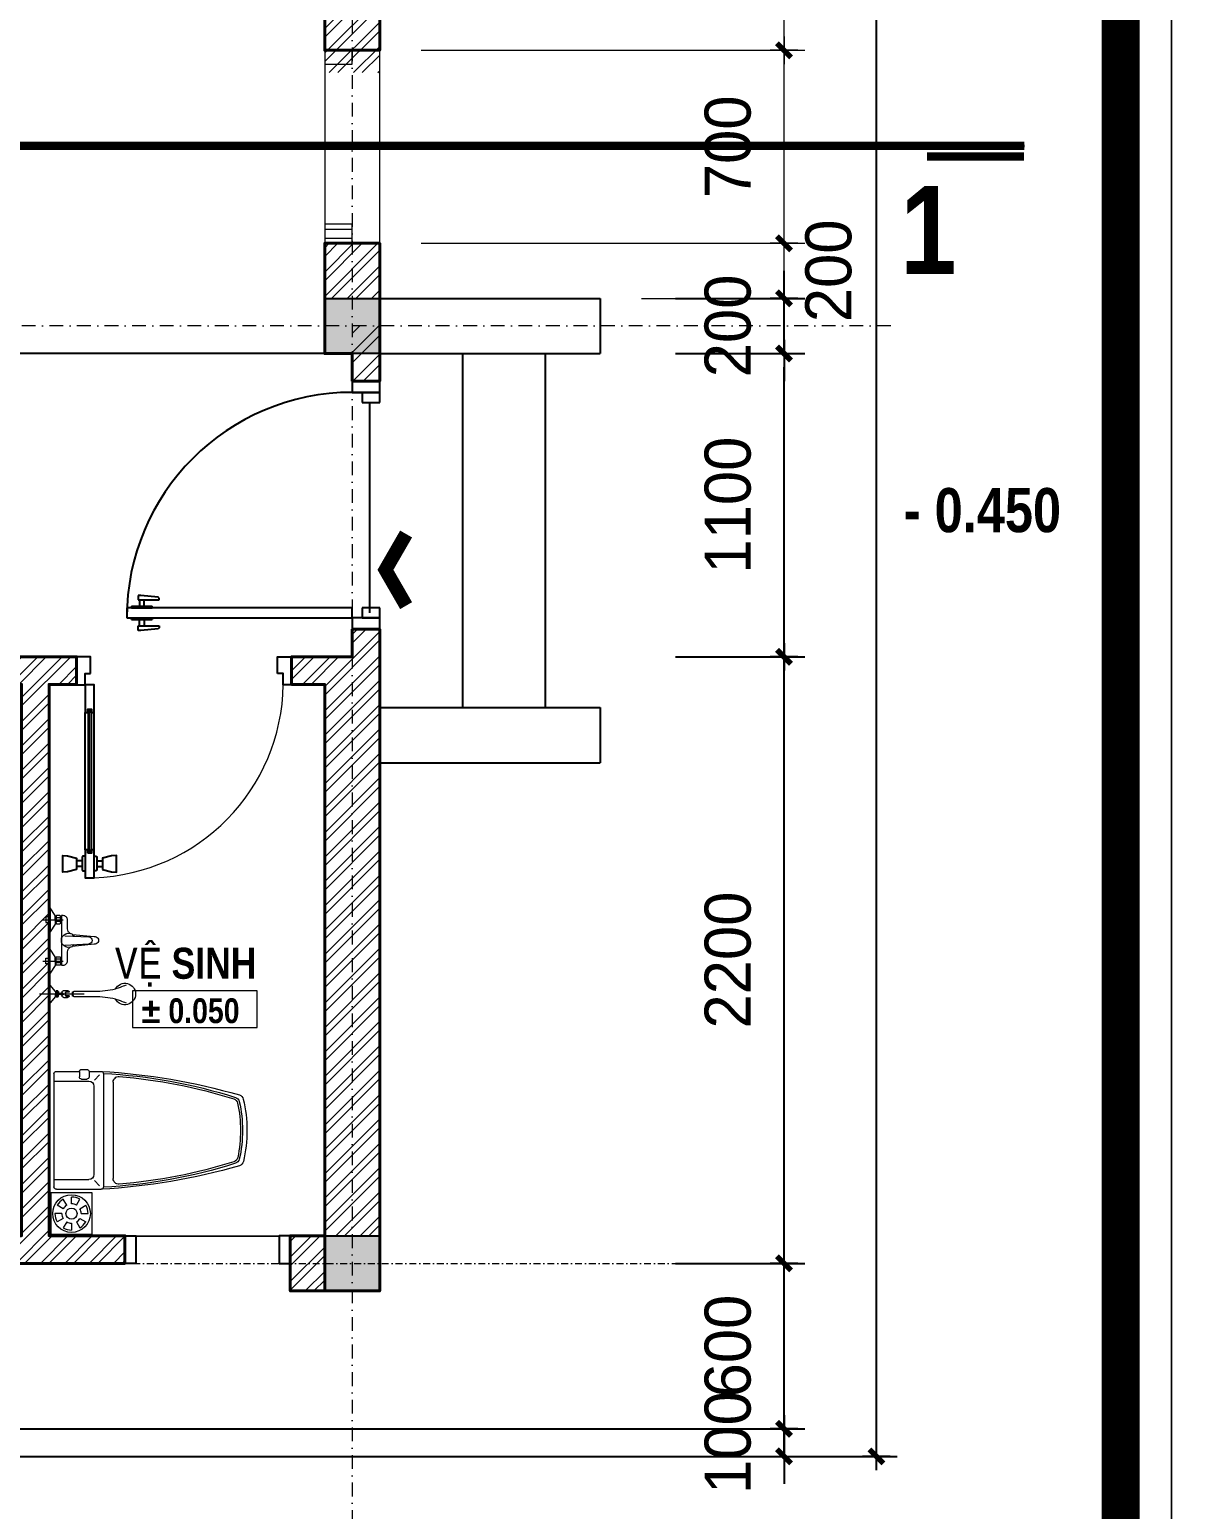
# Model space of a CAD drawing. Header units: millimetres. Extents: x 615730 to 2792744, y 139412 to 597571.
# Drawn here: x 710776 to 714977, y 289519 to 294886 of the extents above; entities that cross this region are included whole.
import ezdxf

# ---------------------------------------------------------------- set-up
doc = ezdxf.new("R2010")
doc.units = ezdxf.units.MM
doc.header["$MEASUREMENT"] = 0
doc.header["$PDMODE"] = 34
doc.linetypes.add('DASHDOT', pattern=[1, 0.5, -0.25, 0, -0.25])
doc.linetypes.add('HIDDEN2', pattern=[0.1875, 0.125, -0.0625])
doc.layers.get('0').update_dxf_attribs({"lineweight": 5})
for name, color, linetype, lineweight in [('1', 1, 'Continuous', 40), ('1L', 1, 'Continuous', 9), ('AN_0.20', 2, 'Continuous', 20), ('AN_CUA', 51, 'Continuous', 15), ('HATCH', 42, 'Continuous', 5), ('net cat.', 1, 'Continuous', 35), ('NETNGOAITUONG', 1, 'Continuous', 40), ('NTHAY1', 61, 'Continuous', 25), ('thay', 7, 'Continuous', 15), ('TIM TRUC', 149, 'DASHDOT', 9), ('VATDUNG', 33, 'Continuous', 13), ('VLIEU', 250, 'Continuous', 9)]:
    doc.layers.add(name, color=color, linetype=linetype, lineweight=lineweight)
for name, color, linetype in [('AN_TEXT', 254, 'Continuous'), ('CUA', 132, 'Continuous'), ('DOORS', 1, 'Continuous'), ('H', 252, 'Continuous'), ('LAYER18', 1, 'Continuous'), ('NET MANH', 252, 'Continuous'), ('NETCAT', 4, 'Continuous'), ('SWING', 7, 'Continuous'), ('THBI-VS', 1, 'Continuous'), ('VL', 155, 'Continuous')]:
    doc.layers.add(name, color=color, linetype=linetype)
doc.styles.add('H-B', font='')
doc.styles.get("Standard").update_dxf_attribs({"font": ''})
doc.styles.add('VNI-AVO', font='vni-roms.shx')
doc.styles.get('H-B').set_extended_font_data('VNI-Helve-Condense', bold=True)
doc.styles.get('Standard').set_extended_font_data('VNI-Avo')
doc.dimstyles.new('1-50b', dxfattribs={"dimtxt": 167, "dimasz": 50, "dimexe": 75, "dimexo": 150, "dimgap": 120, "dimtad": 1, "dimdec": 0, "dimzin": 12, "dimtxsty": 'VNI-AVO', "dimblk": ']', "dimcen": 0, "dimdle": 50, "dimclrd": 252, "dimclre": 252, "dimclrt": 2, "dimadec": 0, "dimazin": 0, "dimtfac": 1, "dimtdec": 0, "dimtix": 1, "dimtmove": 2, "dimatfit": 0, "dimldrblk": 'OPEN90', "dimfxl": 1, "dimlwd": -1, "dimlwe": -1, "dimarcsym": 0})
pattern_1 = [(45, (27371.52, 0), (-44.194174, 44.194174), []), (45, (27371.52, 31.25), (-44.194174, 44.194174), [])]

# ---------------------------------------------------------------- blocks, each defined once
blk = doc.blocks.new('08PDRR02')
at = {"color": 0, "linetype": 'ByBlock'}
for p, q in [((1, 0), (0, 0)), ((0, 0), (0, -1)), ((1, -1), (1, 0)), ((0, -1), (1, -1))]:
    blk.add_line(p, q, dxfattribs=at)
blk = doc.blocks.new('08PDNB02')
at = {"color": 0, "linetype": 'ByBlock'}
for p, q in [((1.25, -0.55), (1.25, 2.75)), ((1.25, 2.75), (1.54, 2.75)), ((1.54, 2.75), (1.69, 2.59)), ((1.69, 2.59), (1.95, -0.13)), ((0, -1.62), (0, 1.62)), ((0, 1.62), (0.25, 1.62)), ((0.25, -1.62), (0.25, 1.62)), ((0.25, 0.38), (1.25, 0.38)), ((0.25, -1.62), (0, -1.62)), ((1.25, -0.38), (0.25, -0.38)), ((1.95, -0.55), (1.25, -0.55)), ((1.95, -0.13), (1.95, -0.55))]:
    blk.add_line(p, q, dxfattribs=at)
blk = doc.blocks.new('*U45')
at = {"layer": 'DOORS', "color": 0, "linetype": 'Continuous', "ltscale": 200}
for p, q in [((0, 15), (0, 55)), ((900, 15), (900, 55)), ((0, -25), (0, -55)), ((900, -25), (900, -55))]:
    blk.add_line(p, q, dxfattribs=at)
at = {"layer": 'SWING', "color": 1, "linetype": 'Continuous', "ltscale": 200}
blk.add_arc((0, 55), 900, 0, 90, dxfattribs=at)
at = {"layer": 'DOORS', "color": 0, "linetype": 'Continuous', "ltscale": 200, "xscale": 900, "yscale": 39.99999999999999, "rotation": 90}
blk.add_blockref('08PDRR02', (0, 55), dxfattribs=at)
at = {"layer": 'DOORS', "color": 8, "linetype": 'Continuous', "ltscale": 200, "xscale": 25.4, "yscale": 25.4, "zscale": 25.4, "rotation": 180}
blk.add_blockref('08PDNB02', (0, 895), dxfattribs=at)
at = {"layer": 'DOORS', "color": 8, "linetype": 'Continuous', "ltscale": 200, "xscale": 25.4, "yscale": -25.4, "zscale": 25.4}
blk.add_blockref('08PDNB02', (40, 895), dxfattribs=at)
at = {"layer": 'DOORS', "color": 0, "linetype": 'Continuous', "ltscale": 200, "xscale": 45, "yscale": 110}
for p in [(-45, 55), (900, 55)]:
    blk.add_blockref('08PDRR02', p, dxfattribs=at)
at = {"layer": 'DOORS', "color": 1, "linetype": 'Continuous', "ltscale": 200, "xscale": 39.99999999999999, "yscale": 69.99999999999999}
for p in [(0, 15), (860, 15)]:
    blk.add_blockref('08PDRR02', p, dxfattribs=at)
blk = doc.blocks.new('A$C15981CF1')
at = {"color": 8, "linetype": 'Continuous'}
for p, q in [((81, 101.2), (81, 598.8)), ((97.5, 611.2), (97.5, 88.8)), ((114.1, 101.2), (114.1, 598.7)), ((70.9, 60.7), (50.6, 60.7)), ((124.2, 60.7), (144.5, 60.7)), ((70.9, 40.5), (50.6, 40.5)), ((124.2, 40.5), (144.5, 40.5))]:
    blk.add_line(p, q, dxfattribs=at)
for points in [[(101.2, 740.5), (101.2, 801.3), (50.6, 801.3), (50.6, 700), (81, 700), (81, 740.5)], [(780, 740.5), (780, 801.3), (830.6, 801.3), (830.6, 700), (800.3, 700), (800.3, 740.5)], [(81, 598.8), (90.9, 598.8), (90.9, 611.2), (104.2, 611.2), (104.2, 598.7), (114.1, 598.7), (114.1, 700), (81, 700)], [(50.6, 30.4), (17.6, 21.8), (0, 20.2), (0, 81), (17.6, 79.4), (50.6, 70.9)], [(90.9, 88.8), (90.9, 101.2), (81, 101.2), (81, 0), (114.1, 0), (114.1, 101.3), (104.2, 101.3), (104.2, 88.8)], [(144.5, 30.4), (177.5, 21.8), (195.1, 20.2), (195.1, 81), (177.5, 79.4), (144.5, 70.9)]]:
    blk.add_lwpolyline(points, close=True, dxfattribs=at)
for points in [[(81, 78), (75.9, 78, 0.414214), (70.9, 72.9), (70.9, 29.7, 0.414214), (75.9, 24.6), (81, 24.6)], [(114.1, 78), (119.2, 78, -0.414214), (124.2, 72.9), (124.2, 29.7, -0.414214), (119.2, 24.6), (114.1, 24.6)]]:
    blk.add_lwpolyline(points, format="xyb", dxfattribs=at)
at = {"layer": '1L', "color": 8, "linetype": 'Continuous'}
for p, q in [((90.9, 611.2), (90.9, 88.8)), ((104.2, 611.2), (104.2, 88.8))]:
    blk.add_line(p, q, dxfattribs=at)
at = {"layer": '1L', "color": 8}
blk.add_arc((89.9, 710.1), 710.4, 271.9486, 359.1894, dxfattribs=at)
blk = doc.blocks.new('A$C1697067F')
at = {"layer": 'NETCAT', "color": 8, "linetype": 'Continuous'}
blk.add_blockref('A$C15981CF1', (0, 0), dxfattribs=at)
blk = doc.blocks.new(']')
for p, q in [((1, 0), (-1, 0)), ((0, 1), (0, -1))]:
    blk.add_line(p, q)
at = {"color": 9, "const_width": 0.4}
blk.add_lwpolyline([(-0.51, -0.51), (0.51, 0.51)], dxfattribs=at)
blk = doc.blocks.new('*D1180')
at = {"layer": 'DEFPOINTS', "color": 0, "ltscale": 10, "transparency": 16777216}
for p in [(712969.7, 289811.6), (713513, 289811.6), (712969.7, 289711.6)]:
    blk.add_point(p, dxfattribs=at)
at = {"layer": 'VL', "color": 252, "ltscale": 10, "transparency": 16777216}
for p, q in [((713513, 289861.6), (713513, 289911.6)), ((713119.7, 289811.6), (713588, 289811.6)), ((713513, 289711.6), (713513, 289811.6)), ((713119.7, 289711.6), (713588, 289711.6)), ((713513, 289661.6), (713513, 289611.6))]:
    blk.add_line(p, q, dxfattribs=at)
at = {"layer": 'VL', "color": 252, "ltscale": 10, "transparency": 16777216, "xscale": 50, "yscale": 50, "zscale": 50}
for p, rotation in [((713513, 289811.6), 270), ((713513, 289711.6), 90)]:
    blk.add_blockref(']', p, dxfattribs=dict(at, rotation=rotation))
at = {"layer": 'VL', "color": 2, "ltscale": 10, "transparency": 16777216, "insert": (713309.5, 289761.6), "char_height": 167, "attachment_point": 5, "rotation": 90, "style": 'VNI-AVO'}
blk.add_mtext('100', dxfattribs=at)
blk = doc.blocks.new('_Open90')
at = {"color": 0, "linetype": 'ByBlock', "lineweight": -2}
for p, q in [((0, 0), (-1, 0)), ((-0.5, 0.5), (0, 0)), ((0, 0), (-0.5, -0.5))]:
    blk.add_line(p, q, dxfattribs=at)
blk = doc.blocks.new('*D1181')
at = {"layer": 'DEFPOINTS', "color": 0, "ltscale": 10, "transparency": 16777216}
for p in [(712969.7, 290411.6), (713513, 290411.6), (712969.7, 289811.6)]:
    blk.add_point(p, dxfattribs=at)
at = {"layer": 'VL', "color": 252, "ltscale": 10, "transparency": 16777216}
for p, q in [((713513, 290461.6), (713513, 290511.6)), ((713119.7, 290411.6), (713588, 290411.6)), ((713513, 289811.6), (713513, 290411.6)), ((713119.7, 289811.6), (713588, 289811.6)), ((713513, 289761.6), (713513, 289711.6))]:
    blk.add_line(p, q, dxfattribs=at)
at = {"layer": 'VL', "color": 252, "ltscale": 10, "transparency": 16777216, "xscale": 50, "yscale": 50, "zscale": 50}
for p, rotation in [((713513, 290411.6), 270), ((713513, 289811.6), 90)]:
    blk.add_blockref(']', p, dxfattribs=dict(at, rotation=rotation))
at = {"layer": 'VL', "color": 2, "ltscale": 10, "transparency": 16777216, "insert": (713309.5, 290111.6), "char_height": 167, "attachment_point": 5, "rotation": 90, "style": 'VNI-AVO'}
blk.add_mtext('600', dxfattribs=at)
blk = doc.blocks.new('*D1182')
at = {"layer": 'DEFPOINTS', "color": 0, "ltscale": 10, "transparency": 16777216}
for p in [(712969.7, 292611.6), (713513, 292611.6), (712969.7, 290411.6)]:
    blk.add_point(p, dxfattribs=at)
at = {"layer": 'VL', "color": 252, "ltscale": 10, "transparency": 16777216}
for p, q in [((713119.7, 292611.6), (713588, 292611.6)), ((713513, 290461.6), (713513, 292561.6)), ((713119.7, 290411.6), (713588, 290411.6))]:
    blk.add_line(p, q, dxfattribs=at)
at = {"layer": 'VL', "color": 252, "ltscale": 10, "transparency": 16777216, "xscale": 50, "yscale": 50, "zscale": 50}
for p, rotation in [((713513, 292611.6), 90), ((713513, 290411.6), 270)]:
    blk.add_blockref(']', p, dxfattribs=dict(at, rotation=rotation))
at = {"layer": 'VL', "color": 2, "ltscale": 10, "transparency": 16777216, "insert": (713309.5, 291511.6), "char_height": 167, "attachment_point": 5, "rotation": 90, "style": 'VNI-AVO'}
blk.add_mtext('2200', dxfattribs=at)
blk = doc.blocks.new('*D1183')
at = {"layer": 'DEFPOINTS', "color": 0, "ltscale": 10, "transparency": 16777216}
for p in [(712969.7, 293711.6), (713513, 293711.6), (712969.7, 292611.6)]:
    blk.add_point(p, dxfattribs=at)
at = {"layer": 'VL', "color": 252, "ltscale": 10, "transparency": 16777216}
for p, q in [((713119.7, 293711.6), (713588, 293711.6)), ((713513, 292661.6), (713513, 293661.6)), ((713119.7, 292611.6), (713588, 292611.6))]:
    blk.add_line(p, q, dxfattribs=at)
at = {"layer": 'VL', "color": 252, "ltscale": 10, "transparency": 16777216, "xscale": 50, "yscale": 50, "zscale": 50}
for p, rotation in [((713513, 293711.6), 90), ((713513, 292611.6), 270)]:
    blk.add_blockref(']', p, dxfattribs=dict(at, rotation=rotation))
at = {"layer": 'VL', "color": 2, "ltscale": 10, "transparency": 16777216, "insert": (713309.5, 293161.6), "char_height": 167, "attachment_point": 5, "rotation": 90, "style": 'VNI-AVO'}
blk.add_mtext('1100', dxfattribs=at)
blk = doc.blocks.new('*D1184')
at = {"layer": 'DEFPOINTS', "color": 0, "ltscale": 10, "transparency": 16777216}
for p in [(712969.7, 293911.6), (713513, 293911.6), (712969.7, 293711.6)]:
    blk.add_point(p, dxfattribs=at)
at = {"layer": 'VL', "color": 252, "ltscale": 10, "transparency": 16777216}
for p, q in [((713513, 293961.6), (713513, 294011.6)), ((713119.7, 293911.6), (713588, 293911.6)), ((713513, 293711.6), (713513, 293911.6)), ((713119.7, 293711.6), (713588, 293711.6)), ((713513, 293661.6), (713513, 293611.6))]:
    blk.add_line(p, q, dxfattribs=at)
at = {"layer": 'VL', "color": 252, "ltscale": 10, "transparency": 16777216, "xscale": 50, "yscale": 50, "zscale": 50}
for p, rotation in [((713513, 293911.6), 270), ((713513, 293711.6), 90)]:
    blk.add_blockref(']', p, dxfattribs=dict(at, rotation=rotation))
at = {"layer": 'VL', "color": 2, "ltscale": 10, "transparency": 16777216, "insert": (713309.5, 293811.6), "char_height": 167, "attachment_point": 5, "rotation": 90, "style": 'VNI-AVO'}
blk.add_mtext('200', dxfattribs=at)
blk = doc.blocks.new('*D1187')
at = {"layer": 'DEFPOINTS', "color": 0, "ltscale": 10, "transparency": 16777216}
for p in [(713133, 301211.6), (713848.1, 301211.6), (713133, 289711.6)]:
    blk.add_point(p, dxfattribs=at)
at = {"layer": 'VL', "color": 252, "ltscale": 10, "transparency": 16777216}
for p, q in [((713283, 301211.6), (713923.1, 301211.6)), ((713848.1, 289761.6), (713848.1, 301161.6)), ((713283, 289711.6), (713923.1, 289711.6))]:
    blk.add_line(p, q, dxfattribs=at)
at = {"layer": 'VL', "color": 252, "ltscale": 10, "transparency": 16777216, "xscale": 50, "yscale": 50, "zscale": 50}
for p, rotation in [((713848.1, 301211.6), 90), ((713848.1, 289711.6), 270)]:
    blk.add_blockref(']', p, dxfattribs=dict(at, rotation=rotation))
at = {"layer": 'VL', "color": 2, "ltscale": 10, "transparency": 16777216, "insert": (713644.6, 295461.6), "char_height": 167, "attachment_point": 5, "rotation": 90, "style": 'VNI-AVO'}
blk.add_mtext('11500', dxfattribs=at)
blk = doc.blocks.new('GA')
at = {"layer": 'VATDUNG', "ltscale": 3}
for p, q in [((0, 35.1), (0, 60)), ((-35.1, 0), (-60, 0)), ((-30.4, 17.5), (-52, 30)), ((-17.5, 30.4), (-30, 52)), ((17.5, 30.4), (30, 52)), ((30.4, 17.5), (52, 30)), ((-30.4, -17.5), (-52, -30)), ((-17.5, -30.4), (-30, -52)), ((0, -35.1), (0, -60)), ((17.5, -30.4), (30, -52)), ((30.4, -17.5), (52, -30)), ((35.1, 0), (60, 0))]:
    blk.add_line(p, q, dxfattribs=at)
blk.add_lwpolyline([(-75, -75), (75, -75), (75, 75), (-75, 75)], close=True, dxfattribs=at)
for radius in [68.4, 20.2]:
    blk.add_circle((0, 0), radius, dxfattribs=at)
for radius, start, end in [(60, 60, 90), (60, 180, 210), (60, 120, 150), (35.1, 180, 210), (35.1, 120, 150), (35.1, 60, 90), (35.1, 0, 30), (60, 0, 30), (60, 240, 270), (35.1, 240, 270), (35.1, 300, 330), (60, 300, 330)]:
    blk.add_arc((0, 0), radius, start, end, dxfattribs=at)
blk = doc.blocks.new('WC-P05')
at = {"layer": 'VATDUNG'}
for p, q in [((-192.4, 541.6), (262.6, 541.6)), ((-163.4, 541.6), (-163.4, 400.6)), ((233.6, 541.6), (233.6, 400.6)), ((-202.4, 531.6), (-202.4, 439.1)), ((272.6, 531.6), (272.6, 351.6)), ((-210.4, 430.1), (-210.4, 409.1)), ((-201.4, 439.1), (-180.4, 439.1)), ((-171.4, 430.1), (-171.4, 409.1)), ((-202.4, 400.1), (-202.4, 351.6)), ((-201.4, 400.1), (-180.4, 400.1)), ((-166.9, 378.6), (-188.2, 357.3)), ((-143.4, 380.6), (213.6, 380.6)), ((237.1, 378.6), (258.4, 357.3)), ((-192.4, 341.6), (262.6, 341.6)), ((-159.3, 302.6), (229.5, 302.6))]:
    blk.add_line(p, q, dxfattribs=at)
blk.add_lwpolyline([(-90.9, -221.9, 0.114547), (161, -222, 0.114547)], format="xyb", dxfattribs=at)
for centre, radius, start, end in [((-192.4, 531.6), 10, 90, 180), ((262.6, 531.6), 10, 0, 90), ((-201.4, 430.1), 9, 90, 180), ((-180.4, 430.1), 9, 0, 90), ((-201.4, 409.1), 9, 180, 270), ((-180.4, 409.1), 9, 270, 0), ((-143.4, 400.6), 20, 180, 270), ((213.6, 400.6), 20, 270, 0), ((2308.9, 492.3), 2515.2, 183.20675, 196.12415), ((-192.4, 351.6), 10, 180, 270), ((1906, 447.2), 2102.6, 182.87428, 197.65536), ((-159.3, 280.1), 22.5, 90, 184.62462), ((-1835.8, 447.2), 2102.6, 342.34464, 357.12572), ((-2238.7, 492.3), 2515.2, 343.87268, 356.79325), ((229.5, 280.1), 22.5, 355.37538, 90), ((262.6, 351.6), 10, 270, 0), ((1905.9, 447.2), 2094.5, 184.62454, 197.52765), ((-1835.8, 447.2), 2094.6, 342.46396, 355.37538), ((-85.8, -199.9), 22.5, 196.12415, 256.89941), ((-76.1, -183.7), 22.5, 197.65536, 257.50587), ((-69.9, -176.8), 22.5, 197.52765, 258.10049), ((35.1, 318), 536.4, 257.50587, 282.49413), ((35.7, 324.3), 534.7, 258.10049, 281.73735), ((139.9, -177.1), 22.5, 281.73735, 342.46396), ((146.2, -183.7), 22.5, 282.49413, 342.34464), ((155.9, -200.1), 22.5, 283.03778, 343.87268)]:
    blk.add_arc(centre, radius, start, end, dxfattribs=at)
blk = doc.blocks.new('vtt2')
at = {"layer": 'VATDUNG'}
for p, q in [((-10.1, 0), (10.1, 0)), ((10.1, 0), (10.1, -10.1)), ((139.9, 0), (139.9, -10.1)), ((160.1, 0), (139.9, 0)), ((-43.6, -15.6), (-43.6, -11)), ((-43.6, -11), (43.6, -11)), ((-15.7, -33.5), (-43.6, -15.6)), ((-43.6, -15.6), (43.6, -15.6)), ((0, -33.5), (-15.7, -33.5)), ((-14.8, -50.8), (-14.8, -38.7)), ((-13, -36.7), (-13.6, -33.5)), ((-12.8, -36.7), (-9.6, -36.7)), ((10.1, -10.1), (-10.1, -10.1)), ((-9.1, -55.9), (-9.1, -52.7)), ((-6.9, -52.1), (-6.9, -37.3)), ((-4.3, -36.7), (4.3, -36.7)), ((4.3, -52.8), (-4.3, -52.8)), ((0, -33.5), (15.7, -33.5)), ((6.9, -52.1), (6.9, -37.3)), ((9.1, -55.9), (9.1, -52.7)), ((9.6, -36.7), (12.8, -36.7)), ((12.8, -52.8), (9.6, -52.8)), ((13, -36.7), (13.6, -33.5)), ((14.8, -38.7), (14.8, -50.8)), ((15.7, -33.5), (43.6, -15.6)), ((43.6, -15.6), (43.6, -11)), ((106.4, -15.6), (106.4, -11)), ((193.6, -11), (106.4, -11)), ((134.3, -33.5), (106.4, -15.6)), ((193.6, -15.6), (106.4, -15.6)), ((150, -33.5), (134.3, -33.5)), ((135.2, -38.7), (135.2, -50.8)), ((137, -36.7), (136.4, -33.5)), ((140.4, -36.7), (137.2, -36.7)), ((137.2, -52.8), (140.4, -52.8)), ((139.9, -10.1), (160.1, -10.1)), ((140.9, -55.9), (140.9, -52.7)), ((143.1, -52.1), (143.1, -37.3)), ((154.3, -36.7), (145.7, -36.7)), ((145.7, -52.8), (154.3, -52.8)), ((150, -33.5), (165.7, -33.5)), ((156.9, -52.1), (156.9, -37.3)), ((159.1, -55.9), (159.1, -52.7)), ((162.8, -36.7), (159.6, -36.7)), ((163, -36.7), (163.6, -33.5)), ((164.8, -50.8), (164.8, -38.7)), ((165.7, -33.5), (193.6, -15.6)), ((193.6, -15.6), (193.6, -11)), ((237.1, -15.3), (237.1, -11)), ((301.9, -11), (237.1, -11)), ((260.9, -34.8), (237.1, -15.3)), ((301.9, -15.3), (237.1, -15.3)), ((280.5, -36.6), (258.5, -36.6)), ((258.5, -43.3), (258.5, -36.6)), ((258.5, -43.3), (280.5, -43.3)), ((260.9, -34.8), (269.5, -34.8)), ((260.9, -45.1), (269.5, -45.1)), ((265.7, -59.9), (267.2, -47.3)), ((278.1, -34.8), (269.5, -34.8)), ((278.1, -45.1), (269.5, -45.1)), ((273.3, -59.9), (271.8, -47.3)), ((278.1, -34.8), (301.9, -15.3)), ((280.5, -43.3), (280.5, -36.6)), ((301.9, -15.3), (301.9, -11)), ((57.9, -68.1), (62.6, -155.9)), ((92.1, -68.1), (87.4, -155.9)), ((257, -65), (257, -78.4)), ((282, -65), (282, -78.4))]:
    blk.add_line(p, q, dxfattribs=at)
at = {"layer": 'VATDUNG', "linetype": 'Continuous'}
for p, q in [((0, 10.9), (0, -62.4)), ((150, 10.9), (150, -62.4)), ((269.5, -138.3), (269.5, 24)), ((259.5, -43.3), (259.5, -36.6)), ((260.5, -43.3), (260.5, -36.6)), ((261.5, -43.3), (261.5, -36.6)), ((262.5, -43.3), (262.5, -36.6)), ((263.5, -43.3), (263.5, -36.6)), ((264.5, -43.3), (264.5, -36.6)), ((265.5, -43.3), (265.5, -36.6)), ((266.5, -43.3), (266.5, -36.6)), ((267.5, -43.3), (267.5, -36.6)), ((268.5, -43.3), (268.5, -36.6)), ((269.5, -43.3), (269.5, -36.6)), ((270.5, -43.3), (270.5, -36.6)), ((271.5, -43.3), (271.5, -36.6)), ((272.5, -43.3), (272.5, -36.6)), ((273.5, -43.3), (273.5, -36.6)), ((274.5, -43.3), (274.5, -36.6)), ((275.5, -43.3), (275.5, -36.6)), ((276.5, -43.3), (276.5, -36.6)), ((277.5, -43.3), (277.5, -36.6)), ((278.5, -43.3), (278.5, -36.6)), ((279.5, -43.3), (279.5, -36.6)), ((262.9, -85.1), (262.9, -73.3)), ((276.1, -85.1), (276.1, -73.3))]:
    blk.add_line(p, q, dxfattribs=at)
at = {"layer": 'VATDUNG'}
for points in [[(-10.1, -10.1), (-10.1, 0)], [(160.1, -10.1), (160.1, 0)]]:
    blk.add_lwpolyline(points, dxfattribs=at)
for points in [[(-9.6, -52.8), (-12.8, -52.8, -0.414214), (-14.8, -50.8)], [(159.6, -52.8), (162.8, -52.8, 0.414214), (164.8, -50.8)], [(52.9, -94.7, -0.076151), (50, -87.5, 0.253452), (33.2, -78.4), (1.3, -78.4, -0.414214), (-14.7, -62.4), (-14.7, -55.9), (164.7, -55.9), (164.7, -62.4, -0.414214), (148.7, -78.4), (116.8, -78.4, 0.253452), (100, -87.5, -0.076151), (97.1, -94.7)], [(53.1, -96.3), (61.4, -174.7, 1.184895), (88.6, -174.7), (97, -94.9)], [(261.6, -99.8, 0.24616), (259.5, -102.6), (259.5, -176.9, -0.04738), (251, -252.2, 3.957386), (288, -252.2, -0.04738), (279.5, -176.9), (279.5, -102.6, 0.182299), (278.2, -100.3, 0.036518), (277.4, -96.9, 0.144549), (261.6, -96.9, 0.036518), (260.8, -100.3)], [(266, -57.5, 0.018576), (264.5, -57.8, 0.076901), (260.7, -59.4, 0.107156), (257.9, -62.2, 0.146395), (257, -65, 0.146395)], [(269.5, -70.5, 0.063925), (264.5, -71.2, 0.076901), (260.7, -72.8, 0.107156), (257.9, -75.6, 0.146395), (257, -78.4, 0.146395), (257.9, -81.2, 0.107156), (260.7, -83.9, 0.045668), (262.9, -85.1, 0.063925)], [(276.1, -85.1, 0.045668), (278.3, -83.9, 0.107156), (281.1, -81.2, 0.146395), (282, -78.4, 0.146395), (281.1, -75.6, 0.107156), (278.3, -72.8, 0.076901), (274.5, -71.2, 0.063925), (269.5, -70.5, 0.063925)], [(282, -65, 0.146395), (281.1, -62.2, 0.107156), (278.3, -59.4, 0.076901), (274.5, -57.8, 0.018576), (273, -57.5, 0.063925)]]:
    blk.add_lwpolyline(points, format="xyb", dxfattribs=at)
at = {"layer": 'VATDUNG', "linetype": 'Continuous'}
for points in [[(269.5, -72, 0.063925), (264.9, -72.6, 0.076901), (261.5, -74.1, 0.107156), (259.1, -76.4, 0.146395), (258.5, -78.4, 0.146395), (259.1, -80.3, 0.107156), (261.5, -82.7, 0.033209), (262.9, -83.4, 0.063925)], [(276.1, -83.4, 0.033209), (277.5, -82.7, 0.107156), (279.9, -80.3, 0.146395), (280.5, -78.4, 0.146395), (279.9, -76.4, 0.107156), (277.5, -74.1, 0.076901), (274.1, -72.6, 0.063925), (269.5, -72, 0.063925)]]:
    blk.add_lwpolyline(points, format="xyb", dxfattribs=at)
at = {"layer": 'VATDUNG'}
for centre, radius, start, end in [((-12.8, -38.7), 2, 90, 180), ((-22.8, -97.2), 61.9, 75.1734, 77.7048), ((-22.8, 7.7), 61.9, 282.2952, 284.8266), ((8.9, -97.2), 61.9, 102.2952, 104.8266), ((8.9, 7.7), 61.9, 255.1734, 257.7048), ((-8.9, -97.2), 61.9, 75.1734, 77.7048), ((-8.9, 7.7), 61.9, 282.2952, 284.8266), ((22.8, -97.2), 61.9, 102.2952, 104.8266), ((22.8, 7.7), 61.9, 255.1734, 257.7048), ((12.8, -38.7), 2, 0, 90), ((12.8, -50.8), 2, 270, 0), ((137.2, -38.7), 2, 90, 180), ((137.2, -50.8), 2, 180, 270), ((127.2, -97.2), 61.9, 75.1734, 77.7048), ((127.2, 7.7), 61.9, 282.2952, 284.8266), ((158.9, -97.2), 61.9, 102.2952, 104.8266), ((158.9, 7.7), 61.9, 255.1734, 257.7048), ((141.1, -97.2), 61.9, 75.1734, 77.7048), ((141.1, 7.7), 61.9, 282.2952, 284.8266), ((172.8, -97.2), 61.9, 102.2952, 104.8266), ((172.8, 7.7), 61.9, 255.1734, 257.7048), ((162.8, -38.7), 2, 0, 90), ((261.3, -36.3), 1.64, 104.0487, 187.5065), ((261.3, -43.6), 1.64, 172.4935, 255.9513), ((269.1, -43.3), 4.42, 204.1816, 274.5789), ((269.9, -43.3), 4.42, 265.4211, 335.8184), ((277.7, -36.3), 1.64, 352.4935, 75.9513), ((277.7, -43.6), 1.64, 284.0487, 7.5065), ((75, -81.6), 25.7, 346.8148, 193.1852), ((75, -81.6), 25.7, 210.604, 233.5986), ((33.2, -98.4), 20, 6.0147, 10.6781), ((75, -81.6), 25.7, 306.4014, 329.396), ((116.8, -98.4), 20, 169.3219, 173.9853), ((269.5, -126.6), 28, 73.5498, 106.4502), ((268, -60.2), 2.4, 173.0536, 247.3092), ((269.5, -56.7), 6.2, 247.3092, 292.6908), ((271, -60.2), 2.4, 292.6908, 6.9464), ((275.8, -103.2), 3.78, 49.8361, 63.8259), ((75, -155.3), 12.4, 183.071, 356.929), ((31.2, -193.6), 227.5, 340.6929, 344.5981), ((-141.1, -169.6), 400.7, 347.8411, 348.1128), ((680.1, -169.6), 400.7, 191.8872, 192.1589), ((507.8, -193.6), 227.5, 195.4019, 199.3071), ((-23251, 9104.2), 25297.4, 338.19981, 338.25273), ((23790, 9104.2), 25297.4, 201.74727, 201.80019)]:
    blk.add_arc(centre, radius, start, end, dxfattribs=at)
blk = doc.blocks.new('*D1296')
at = {"layer": 'DEFPOINTS', "color": 0, "ltscale": 10, "transparency": 16777216}
for p in [(712046.4, 294111.2), (713513, 294111.2), (712846.4, 293911.6)]:
    blk.add_point(p, dxfattribs=at)
at = {"layer": 'VLIEU', "color": 252, "ltscale": 10, "transparency": 16777216}
for p, q in [((713513, 294161.2), (713513, 294211.2)), ((712196.4, 294111.2), (713588, 294111.2)), ((713513, 293911.6), (713513, 294111.2)), ((712996.4, 293911.6), (713588, 293911.6)), ((713513, 293861.6), (713513, 293811.6))]:
    blk.add_line(p, q, dxfattribs=at)
at = {"layer": 'VLIEU', "color": 252, "ltscale": 10, "transparency": 16777216, "xscale": 50, "yscale": 50, "zscale": 50}
for p, rotation in [((713513, 294111.2), 270), ((713513, 293911.6), 90)]:
    blk.add_blockref(']', p, dxfattribs=dict(at, rotation=rotation))
at = {"layer": 'VLIEU', "color": 2, "ltscale": 10, "transparency": 16777216, "insert": (713674.9, 294011.4), "char_height": 167, "attachment_point": 5, "rotation": 90, "style": 'VNI-AVO'}
blk.add_mtext('200', dxfattribs=at)
blk = doc.blocks.new('*D1297')
at = {"layer": 'DEFPOINTS', "color": 0, "ltscale": 10, "transparency": 16777216}
for p in [(712046.4, 294811.2), (713513, 294811.2), (712046.4, 294111.2)]:
    blk.add_point(p, dxfattribs=at)
at = {"layer": 'VLIEU', "color": 252, "ltscale": 10, "transparency": 16777216}
for p, q in [((712196.4, 294811.2), (713588, 294811.2)), ((713513, 294161.2), (713513, 294761.2)), ((712196.4, 294111.2), (713588, 294111.2))]:
    blk.add_line(p, q, dxfattribs=at)
at = {"layer": 'VLIEU', "color": 252, "ltscale": 10, "transparency": 16777216, "xscale": 50, "yscale": 50, "zscale": 50}
for p, rotation in [((713513, 294811.2), 90), ((713513, 294111.2), 270)]:
    blk.add_blockref(']', p, dxfattribs=dict(at, rotation=rotation))
at = {"layer": 'VLIEU', "color": 2, "ltscale": 10, "transparency": 16777216, "insert": (713309.5, 294461.2), "char_height": 167, "attachment_point": 5, "rotation": 90, "style": 'VNI-AVO'}
blk.add_mtext('700', dxfattribs=at)
blk = doc.blocks.new('*D1298')
at = {"layer": 'DEFPOINTS', "color": 0, "ltscale": 10, "transparency": 16777216}
for p in [(712046.4, 295611.6), (713513, 295611.6), (712046.4, 294811.2)]:
    blk.add_point(p, dxfattribs=at)
at = {"layer": 'VLIEU', "color": 252, "ltscale": 10, "transparency": 16777216}
for p, q in [((712196.4, 295611.6), (713588, 295611.6)), ((713513, 294861.2), (713513, 295561.6)), ((712196.4, 294811.2), (713588, 294811.2))]:
    blk.add_line(p, q, dxfattribs=at)
at = {"layer": 'VLIEU', "color": 252, "ltscale": 10, "transparency": 16777216, "xscale": 50, "yscale": 50, "zscale": 50}
for p, rotation in [((713513, 295611.6), 90), ((713513, 294811.2), 270)]:
    blk.add_blockref(']', p, dxfattribs=dict(at, rotation=rotation))
at = {"layer": 'VLIEU', "color": 2, "ltscale": 10, "transparency": 16777216, "insert": (713309.5, 295211.4), "char_height": 167, "attachment_point": 5, "rotation": 90, "style": 'VNI-AVO'}
blk.add_mtext('800', dxfattribs=at)

msp = doc.modelspace()

# ---------------------------------------------------------------- hatches: boundary and pattern name
at = {"layer": 'VLIEU', "ltscale": 10}
h = msp.add_hatch(dxfattribs=at)
h.set_pattern_fill('STEEL', color=256, scale=500, style=0)
h.set_pattern_definition(pattern_1)
h.paths.add_polyline_path([(712046.4, 295611.6), (711846.4, 295611.6), (711846.4, 295495.9), (709846, 295495.9), (709846, 295011.6), (709746.4, 295011.6), (709746.4, 294911.6), (709946, 294911.6), (709946, 295395.9), (711846.4, 295395.9), (711846.4, 294730.2), (711946.4, 294730.2), (712046.4, 294730.2), (712046.4, 295395.9)])
h = msp.add_hatch(dxfattribs=at)
h.set_pattern_fill('STEEL', color=256, scale=500, style=0)
h.set_pattern_definition(pattern_1)
h.paths.add_polyline_path([(712046.4, 294111.2), (711946.4, 294111.2), (711946.4, 293911.6), (712046.4, 293911.6)])
h.paths.add_polyline_path([(711946.4, 294111.2), (711846.4, 294111.2), (711846.4, 293911.6), (711946.4, 293911.6)])
h = msp.add_hatch(dxfattribs=at)
h.set_pattern_fill('STEEL', color=256, scale=600, style=0)
h.set_pattern_definition([(45, (115789.12, 46159.77), (-53.033009, 53.033009), []), (45, (115789.12, 46197.27), (-53.033009, 53.033009), [])])
h.paths.add_polyline_path([(712046.4, 293811.6), (711946.4, 293811.6), (711946.4, 293611.6), (712046.4, 293611.6)])
h = msp.add_hatch(dxfattribs=at)
h.set_pattern_fill('STEEL', color=256, scale=500, style=0)
h.set_pattern_definition(pattern_1)
h.paths.add_polyline_path([(710846.4, 291812.6), (710846.4, 292511.6), (710946.4, 292511.6), (710946.4, 292611.6), (710746.4, 292611.6), (710646.4, 292611.6), (710646.4, 292511.6), (710746.4, 292511.6), (710746.4, 290511.6), (710471.4, 290511.6), (710471.4, 290411.6), (711121.4, 290411.6), (711121.4, 290511.6), (710846.4, 290511.6), (710846.4, 291356.1), (710846.1, 291356.1), (710846.1, 291420.9), (710846.4, 291420.9), (710846.4, 291464.5), (710846.1, 291464.5), (710846.1, 291497.9), (710835.1, 291497.9), (710835.1, 291518.1), (710846.1, 291518.1), (710846.1, 291551.6), (710846.4, 291551.6), (710846.4, 291614.5), (710846.1, 291614.5), (710846.1, 291647.9), (710835.1, 291647.9), (710835.1, 291668.1), (710846.1, 291668.1), (710846.1, 291701.6), (710846.4, 291701.6)])
h.paths.add_polyline_path([(712046.4, 292711.6), (711946.4, 292711.6), (711946.4, 292611.6), (711726.4, 292611.6), (711726.4, 292511.6), (711846.4, 292511.6), (711846.4, 290511.6), (712046.4, 290511.6)])
h = msp.add_hatch(dxfattribs=at)
h.set_pattern_fill('STEEL', color=256, scale=500, style=0)
h.set_pattern_definition(pattern_1)
h.paths.add_polyline_path([(711846.4, 290511.6), (711721.4, 290511.6), (711721.4, 290311.6), (711846.4, 290311.6)])

# ---------------------------------------------------------------- linework, layer by layer
at = {"layer": 'AN_0.20', "ltscale": 2}
msp.add_lwpolyline([(711149.6, 291267.4), (711601.7, 291267.4), (711601.7, 291400.4), (711149.6, 291400.4)], close=True, dxfattribs=at)
at = {"layer": 'AN_CUA'}
for p, q in [((711846.4, 294761.2), (711846.4, 294180.2)), ((711847.4, 294761.2), (711847.4, 294180.2))]:
    msp.add_line(p, q, dxfattribs=at)
at = {"layer": 'AN_CUA', "ltscale": 2}
for p, q in [((711161.4, 290511.6), (711681.4, 290511.6)), ((711161.4, 290510.6), (711681.4, 290510.6))]:
    msp.add_line(p, q, dxfattribs=at)
at = {"layer": 'AN_CUA', "color": 3}
for points in [[(711946.4, 294811.2), (711846.4, 294811.2), (711846.4, 294761.2), (711946.4, 294761.2)], [(711946.4, 294180.2), (711846.4, 294180.2), (711846.4, 294130.2), (711946.4, 294130.2)], [(711946.4, 294161.2), (711846.4, 294161.2), (711846.4, 294111.2), (711946.4, 294111.2)]]:
    msp.add_lwpolyline(points, close=True, dxfattribs=at)
at = {"layer": 'CUA', "color": 3}
for points in [[(711121.4, 290511.6), (711161.4, 290511.6), (711161.4, 290411.6), (711121.4, 290411.6)], [(711721.4, 290511.6), (711681.4, 290511.6), (711681.4, 290411.6), (711721.4, 290411.6)]]:
    msp.add_lwpolyline(points, close=True, dxfattribs=at)
at = {"layer": 'H', "const_width": 138.2}
msp.add_lwpolyline([(687731.9, 285120.6), (714734.7, 285120.6), (714734.7, 304105.6), (687731.9, 304105.6)], close=True, dxfattribs=at)
at = {"layer": 'HATCH'}
for p in [(712046.4, 294111.2), (712046.4, 294130.2)]:
    msp.add_line(p, (712046.4, 294811.2), dxfattribs=at)
at = {"layer": 'LAYER18', "ltscale": 10, "const_width": 30}
msp.add_lwpolyline([(714031.5, 294425.7), (714383.2, 294425.7)], dxfattribs=at)
at = {"layer": 'net cat.', "color": 6, "linetype": 'HIDDEN2', "ltscale": 5000}
msp.add_line((700713.3, 294464.4), (714385.1, 294464.4), dxfattribs=at)
at = {"layer": 'net cat.', "color": 6, "linetype": 'HIDDEN2', "ltscale": 5000, "const_width": 30}
msp.add_lwpolyline([(688551.2, 296211.6), (700713.3, 296211.6), (700713.3, 294464.4), (714385.1, 294464.4)], dxfattribs=at)
at = {"layer": 'NET MANH'}
for points in [[(711846.4, 293911.6), (712046.4, 293911.6), (712046.4, 293711.6), (711846.4, 293711.6)], [(711846.4, 290511.6), (712046.4, 290511.6), (712046.4, 290311.6), (711846.4, 290311.6)]]:
    msp.add_lwpolyline(points, close=True, dxfattribs=at)
for points in [[(711846.4, 293711.6), (712046.4, 293711.6), (711846.4, 293911.6), (712046.4, 293911.6)], [(711846.4, 290311.6), (712046.4, 290311.6), (711846.4, 290511.6), (712046.4, 290511.6)]]:
    msp.add_solid(points, dxfattribs=at)
at = {"layer": 'NETNGOAITUONG'}
for p, q in [((711846.4, 293911.6), (711846.4, 293711.6)), ((711846.4, 290511.6), (711846.4, 290311.6))]:
    msp.add_line(p, q, dxfattribs=at)
for points in [[(712046.4, 295395.9), (712046.4, 294811.2), (711846.4, 294811.2), (711846.4, 295395.9), (709946, 295395.9), (709946, 294911.6), (709746.4, 294911.6), (709746.4, 295011.6), (709846, 295011.6), (709846, 295495.9), (711846.4, 295495.9), (711846.4, 295611.6), (712046.4, 295611.6), (712046.4, 295395.9), (712046.4, 295395.9)], [(711946.4, 293611.6), (712046.4, 293611.6), (712046.4, 293911.6), (712046.4, 293911.6), (712046.4, 294111.2), (711846.4, 294111.2), (711846.4, 293711.6), (711946.4, 293711.6), (711946.4, 293611.6)], [(711946.4, 292711.6), (712046.4, 292711.6), (712046.4, 290311.6), (711721.4, 290311.6), (711721.4, 290511.6), (711846.4, 290511.6), (711846.4, 292511.6), (711726.4, 292511.6), (711726.4, 292611.6), (711946.4, 292611.6), (711946.4, 292711.6)], [(710471.4, 290411.6), (711121.4, 290411.6), (711121.4, 290511.6), (710846.4, 290511.6), (710846.4, 291812.6), (710846.4, 291812.6), (710846.4, 292511.6), (710846.4, 292511.6), (710846.4, 292511.6), (710946.4, 292511.6), (710946.4, 292611.6), (710746.4, 292611.6), (710746.4, 292611.6), (710646.4, 292611.6), (710646.4, 292511.6), (710746.4, 292511.6), (710746.4, 290511.6), (710471.4, 290511.6), (710471.4, 290411.6)]]:
    msp.add_lwpolyline(points, dxfattribs=at)
at = {"layer": 'thay', "linetype": 'Continuous'}
for points in [[(687547.5, 284936.3), (714919.1, 284936.3), (714919.1, 304289.9), (687547.5, 304289.9)], [(714919.1, 284936.3), (742290.6, 284936.3), (742290.6, 304289.9), (714919.1, 304289.9)]]:
    msp.add_lwpolyline(points, close=True, dxfattribs=at)
at = {"layer": 'TIM TRUC', "ltscale": 100}
for p, q in [((711946.4, 302329), (711946.4, 287817.7)), ((713900.6, 293811.6, -0.1), (701146.6, 293811.6, -0.1))]:
    msp.add_line(p, q, dxfattribs=at)
at = {"layer": 'TIM TRUC', "ltscale": 50}
msp.add_line((708546.4, 290411.6, -0.1), (713501.4, 290411.6, -0.1), dxfattribs=at)
at = {"layer": 'VL', "ltscale": 10}
for p, q in [((712046.4, 293911.6), (712846.4, 293911.6)), ((712846.4, 293911.6), (712846.4, 293711.6)), ((711846.4, 293711.6), (709946, 293711.6)), ((712046.4, 293711.6), (712846.4, 293711.6)), ((712346.4, 293711.6), (712346.4, 292427.2)), ((712646.4, 293711.6), (712646.4, 292427.2)), ((712010.1, 292770.7), (712010.1, 293534.3)), ((712046.4, 292427.2), (712846.4, 292427.2)), ((712846.4, 292427.2), (712846.4, 292227.2)), ((712046.4, 292227.2), (712846.4, 292227.2)), ((705246.6, 289811.6), (713137.4, 289811.6)), ((705246.6, 289711.6), (713133, 289711.6))]:
    msp.add_line(p, q, dxfattribs=at)
at = {"layer": 'VL', "color": 9, "ltscale": 10}
msp.add_lwpolyline([(712141.9, 293056.9, 50, 50, 0), (712066.9, 292927, 50, 50, 0), (712141.9, 292797.1, 50, 50, 0), (712066.9, 292927, 0, 0, 0), (712653.4, 292927, 0, 0, 0)], format="xyseb", dxfattribs=at)
at = {"layer": 'VLIEU', "ltscale": 10}
msp.add_line((711846.4, 293911.4), (712268.9, 293911.4), dxfattribs=at)

# ---------------------------------------------------------------- block references
at = {"layer": '1'}
msp.add_blockref('GA', (710927.9, 290592.1), dxfattribs=at)
at = {"layer": 'NETCAT', "linetype": 'Continuous'}
msp.add_blockref('A$C1697067F', (710895.8, 291810.3), dxfattribs=at)
at = {"layer": 'NTHAY1', "xscale": 0.9090857494156811, "yscale": 0.9090857494156811, "zscale": 0.9090857494156811, "rotation": 89.99913866156623}
msp.add_blockref('*U45', (711996.4, 292752.5), dxfattribs=at)
at = {"layer": 'THBI-VS', "xscale": -1, "rotation": 90}
msp.add_blockref('vtt2', (710835.1, 291658), dxfattribs=at)
at = {"layer": 'THBI-VS', "xscale": -0.9001512858085334, "yscale": 0.9001512859249488, "zscale": 0.9001512859304084, "rotation": 90}
msp.add_blockref('WC-P05', (711351.5, 290925.6), dxfattribs=at)

# ---------------------------------------------------------------- texts
at = {"layer": 'AN_TEXT', "ltscale": 2, "width": 541.6, "attachment_point": 7, "style": 'H-B'}
for s, insert, char_height in [('VEÄ SINH', (711083.8, 291415.6), 112.5), ('%%P 0.050', (711181.8, 291281.6), 90)]:
    msp.add_mtext(s, dxfattribs=dict(at, insert=insert, char_height=char_height))
at = {"layer": 'NTHAY1', "attachment_point": 3}
for s, insert, char_height, width in [('{\\fVNI-Helve-Condense|b1|i0|c0|p2;1}', (714139.3, 294319.6, 5.9), 320, 22738.24), ('{\\fVNI-Helve-Condense|b1|i0|c0|p2;- 0.450}', (714518.2, 293223.5), 160, 11369.12)]:
    msp.add_mtext(s, dxfattribs=dict(at, insert=insert, char_height=char_height, width=width))

# ---------------------------------------------------------------- dimensions: what is measured, and where the dimension line sits
at = {"layer": 'VL', "ltscale": 10}
for base, p1, p2, picture, middle in [((713848.1, 301211.6), (713133, 289711.6), (713133, 301211.6), '*D1187', (713644.6, 295461.6)), ((713513, 293911.6), (712969.7, 293711.6), (712969.7, 293911.6), '*D1184', (713309.5, 293811.6)), ((713513, 293711.6), (712969.7, 292611.6), (712969.7, 293711.6), '*D1183', (713309.5, 293161.6)), ((713513, 292611.6), (712969.7, 290411.6), (712969.7, 292611.6), '*D1182', (713309.5, 291511.6)), ((713513, 290411.6), (712969.7, 289811.6), (712969.7, 290411.6), '*D1181', (713309.5, 290111.6)), ((713513, 289811.6), (712969.7, 289711.6), (712969.7, 289811.6), '*D1180', (713309.5, 289761.6))]:
    dim = msp.add_linear_dim(base=base, p1=p1, p2=p2, angle=90, dimstyle='1-50b', override={"dimfxl": 150, "dimarcsym": 1}, dxfattribs=at)
    dim.commit()
    dim.dimension.update_dxf_attribs({"geometry": picture, "text_midpoint": middle})
at = {"layer": 'VLIEU', "ltscale": 10}
for base, p1, p2, picture, middle in [((713513, 295611.6), (712046.4, 294811.2), (712046.4, 295611.6), '*D1298', (713309.5, 295211.4)), ((713513, 294811.2), (712046.4, 294111.2), (712046.4, 294811.2), '*D1297', (713309.5, 294461.2))]:
    dim = msp.add_linear_dim(base=base, p1=p1, p2=p2, angle=90, dimstyle='1-50b', override={"dimfxl": 2}, dxfattribs=at)
    dim.commit()
    dim.dimension.update_dxf_attribs({"geometry": picture, "text_midpoint": middle})
dim = msp.add_linear_dim(base=(713513, 294111.2), p1=(712846.4, 293911.6), p2=(712046.4, 294111.2), angle=90, dimstyle='1-50b', override={"dimfxl": 2}, dxfattribs=at)
dim.commit()
dim.dimension.update_dxf_attribs({"geometry": '*D1296', "text_midpoint": (713674.9, 294011.4), "dimtype": 160})

doc.saveas('drawing.dxf')
